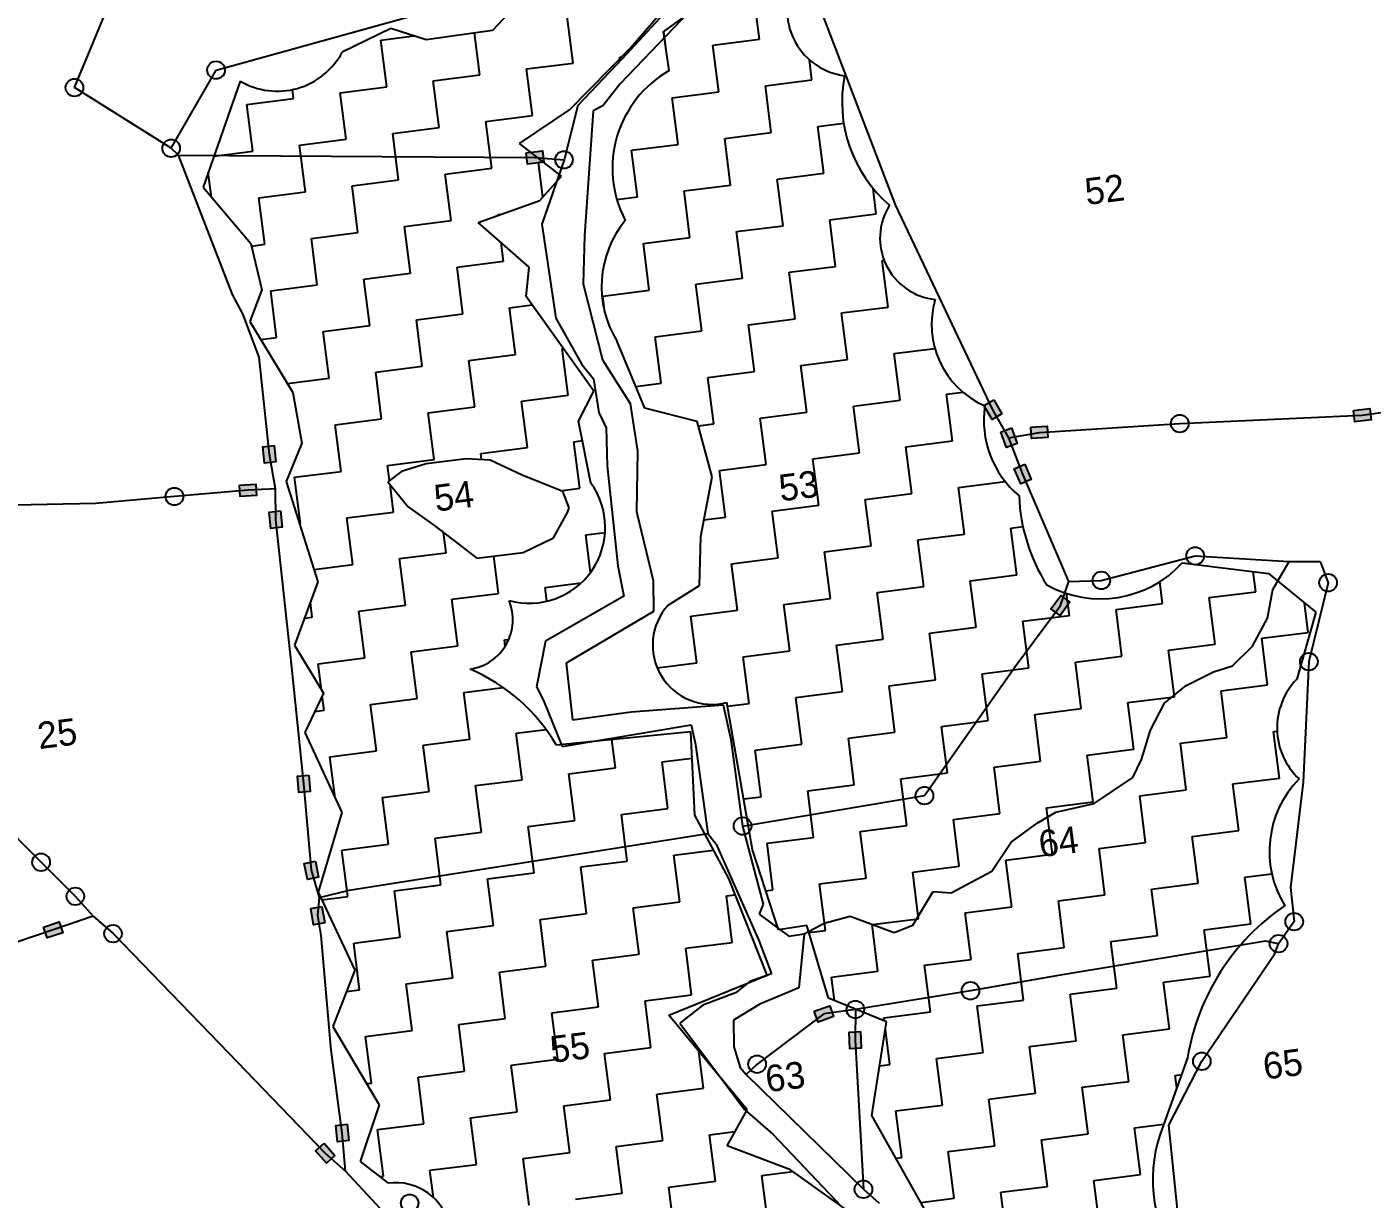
# Model space of a CAD drawing. Header units: metres. Extents: x 319146 to 321938, y 1851057 to 1854971.
# Drawn here: x 319807 to 320727, y 1852702 to 1853503 of the extents above; entities that cross this region are included whole.
import ezdxf

# ---------------------------------------------------------------- set-up
doc = ezdxf.new("R2010")
doc.units = ezdxf.units.M
doc.header["$LTSCALE"] = 0.3
for name, color, linetype in [('LINE_WATER', 4, 'Continuous'), ('POLY_HATCH', 12, 'Continuous'), ('POLY_PARCEL', 6, 'Continuous'), ('POLY_WATER', 4, 'Continuous'), ('TEXT_PARCEL', 7, 'Continuous')]:
    doc.layers.add(name, color=color, linetype=linetype)
doc.styles.add('TEXT_MAP', font='')
doc.styles.get('TEXT_MAP').set_extended_font_data('Kruti Dev 050')

msp = doc.modelspace()

# ---------------------------------------------------------------- hatches: boundary and pattern name
for points in [[(320160.91, 1853410.83), (320159.93, 1853418.56), (320148.75, 1853417.14), (320149.73, 1853409.41)], [(320467.48, 1853234.75), (320474.24, 1853238.62), (320468.65, 1853248.4), (320461.89, 1853244.54)], [(320726.76, 1853234.68), (320725.8, 1853242.42), (320714.62, 1853241.04), (320715.57, 1853233.31)], [(320477.38, 1853215.76), (320484.66, 1853218.53), (320480.65, 1853229.06), (320473.37, 1853226.28)], [(320505.68, 1853222.51), (320505.2, 1853230.29), (320493.95, 1853229.58), (320494.44, 1853221.81)], [(319969.79, 1853205.02), (319977.54, 1853205.84), (319976.36, 1853217.04), (319968.61, 1853216.23)], [(320487.13, 1853190.85), (320494.29, 1853193.93), (320489.85, 1853204.28), (320482.69, 1853201.2)], [(319964.33, 1853182.85), (319963.91, 1853190.63), (319952.66, 1853190.02), (319953.08, 1853182.23)], [(319974.15, 1853160.3), (319981.9, 1853161.15), (319980.68, 1853172.35), (319972.93, 1853171.5)], [(320507.73, 1853105.4), (320514, 1853100.77), (320520.7, 1853109.83), (320514.43, 1853114.46)], [(319993.23, 1852979.75), (320001, 1852980.43), (320000.01, 1852991.66), (319992.25, 1852990.98)], [(319999.08, 1852920.22), (320006.72, 1852921.73), (320004.54, 1852932.78), (319996.9, 1852931.28)], [(320003.34, 1852889.3), (320011.01, 1852890.67), (320009.02, 1852901.76), (320001.35, 1852900.39)], [(319831.74, 1852883.86), (319829.23, 1852891.23), (319818.56, 1852887.6), (319821.08, 1852880.22)], [(320359.02, 1852826.44), (320356.44, 1852833.8), (320345.81, 1852830.07), (320348.39, 1852822.72)], [(320370.24, 1852804.5), (320378.02, 1852804.93), (320377.4, 1852816.17), (320369.62, 1852815.74)], [(320019.75, 1852740.79), (320027.49, 1852741.69), (320026.18, 1852752.88), (320018.44, 1852751.98)], [(320012.07, 1852726.24), (320017.92, 1852731.38), (320010.48, 1852739.84), (320004.63, 1852734.7)]]:
    msp.add_hatch(color=256).paths.add_polyline_path(points)

# ---------------------------------------------------------------- linework, layer by layer
for points in [[(320148.75, 1853417.14), (320159.93, 1853418.56), (320160.91, 1853410.83), (320149.73, 1853409.41)], [(320468.65, 1853248.4), (320474.24, 1853238.62), (320467.48, 1853234.75), (320461.89, 1853244.54)], [(320714.62, 1853241.04), (320725.8, 1853242.42), (320726.76, 1853234.68), (320715.57, 1853233.31)], [(320480.65, 1853229.06), (320484.66, 1853218.53), (320477.38, 1853215.76), (320473.37, 1853226.28)], [(320493.95, 1853229.58), (320505.2, 1853230.29), (320505.68, 1853222.51), (320494.44, 1853221.81)], [(319976.36, 1853217.04), (319977.54, 1853205.84), (319969.79, 1853205.02), (319968.61, 1853216.23)], [(320489.85, 1853204.28), (320494.29, 1853193.93), (320487.13, 1853190.85), (320482.69, 1853201.2)], [(319952.66, 1853190.02), (319963.91, 1853190.63), (319964.33, 1853182.85), (319953.08, 1853182.23)], [(319980.68, 1853172.35), (319981.9, 1853161.15), (319974.15, 1853160.3), (319972.93, 1853171.5)], [(320520.7, 1853109.83), (320514, 1853100.77), (320507.73, 1853105.4), (320514.43, 1853114.46)], [(320000.01, 1852991.66), (320001, 1852980.43), (319993.23, 1852979.75), (319992.25, 1852990.98)], [(320004.54, 1852932.78), (320006.72, 1852921.73), (319999.08, 1852920.22), (319996.9, 1852931.28)], [(320009.02, 1852901.76), (320011.01, 1852890.67), (320003.34, 1852889.3), (320001.35, 1852900.39)], [(319818.56, 1852887.6), (319829.23, 1852891.23), (319831.74, 1852883.86), (319821.08, 1852880.22)], [(320345.81, 1852830.07), (320356.44, 1852833.8), (320359.02, 1852826.44), (320348.39, 1852822.72)], [(320377.4, 1852816.17), (320378.02, 1852804.93), (320370.24, 1852804.5), (320369.62, 1852815.74)], [(320026.18, 1852752.88), (320027.49, 1852741.69), (320019.75, 1852740.79), (320018.44, 1852751.98)], [(320010.48, 1852739.84), (320017.92, 1852731.38), (320012.07, 1852726.24), (320004.63, 1852734.7)]]:
    msp.add_lwpolyline(points, close=True)
for centre in [(319936.61, 1853473.84), (319839.71, 1853461.86), (319905.89, 1853420.38), (320174.63, 1853412.45), (320595.87, 1853232.06), (319908.11, 1853182.19), (320606.44, 1853141.56), (320542.2, 1853124.77), (320697.36, 1853123.21), (320684.18, 1853069.23), (320421.21, 1852977.61), (320296.82, 1852956.8), (319816.87, 1852932.03), (319840.33, 1852908.7), (320674.15, 1852891.39), (319866.09, 1852883.2), (320663.47, 1852876.33), (320452.7, 1852844.12), (320373.94, 1852831.31), (320306.72, 1852793.91), (320610.96, 1852795.89), (320379.45, 1852708.35), (320069.05, 1852698.85)]:
    msp.add_circle(centre, 6.03)
at = {"layer": 'LINE_WATER'}
for p, q in [((320659.47, 1853118.53), (320670.75, 1853137.83)), ((320655.86, 1853098.98), (320659.47, 1853118.53)), ((320645.52, 1853079.71), (320655.86, 1853098.98)), ((320631.85, 1853066.48), (320645.52, 1853079.71)), ((320600.33, 1853052.82), (320618.84, 1853062.28)), ((320618.84, 1853062.28), (320631.85, 1853066.48)), ((320585.37, 1853040.88), (320600.33, 1853052.82)), ((320575.8, 1853022.4), (320585.37, 1853040.88)), ((320569.65, 1853002.2), (320575.8, 1853022.4)), ((320563.82, 1852990.08), (320569.65, 1853002.2)), ((320537.42, 1852972.24), (320563.82, 1852990.08)), ((320511.09, 1852966.24), (320537.42, 1852972.24)), ((320480.46, 1852945.74), (320498.23, 1852958.84)), ((320498.23, 1852958.84), (320511.09, 1852966.24)), ((320467.38, 1852925.99), (320480.46, 1852945.74)), ((320439.56, 1852911.08), (320467.38, 1852925.99)), ((320413.16, 1852888.98), (320427.24, 1852912.06)), ((320427.24, 1852912.06), (320439.56, 1852911.08)), ((320352.66, 1852890.39), (320370.4, 1852895.04)), ((320370.4, 1852895.04), (320400.52, 1852884.03)), ((320338.82, 1852883.04), (320352.66, 1852890.39)), ((320400.52, 1852884.03), (320413.16, 1852888.98))]:
    msp.add_line(p, q, dxfattribs=at)
at = {"layer": 'POLY_HATCH'}
for p, q in [((320220.18, 1853489.08), (320266.69, 1853543.26)), ((320151.77, 1853528.57), (320125.69, 1853501.03)), ((320242.58, 1853499.94), (320280.73, 1853527.84)), ((320056.25, 1853502.31), (320022.87, 1853486.08)), ((320080.43, 1853494.47), (320056.25, 1853502.31)), ((320125.69, 1853501.03), (320080.43, 1853494.47)), ((320246.65, 1853473.46), (320242.58, 1853499.94)), ((320178.27, 1853446.67), (320220.18, 1853489.08)), ((319953.17, 1853466.3), (319927.71, 1853393.73)), ((320144.09, 1853423.52), (320178.27, 1853446.67)), ((320172.86, 1853401.28), (320144.09, 1853423.52)), ((320158.19, 1853384.68), (320172.86, 1853401.28)), ((319927.71, 1853393.73), (319960.31, 1853355.29)), ((320115.85, 1853369.64), (320158.19, 1853384.68)), ((320150.77, 1853339.03), (320115.85, 1853369.64)), ((319960.31, 1853355.29), (319967.82, 1853323.51)), ((320148.75, 1853318.96), (320150.77, 1853339.03)), ((319967.82, 1853323.51), (319959.63, 1853301.98)), ((320195.13, 1853254.26), (320148.75, 1853318.96)), ((319959.63, 1853301.98), (319989.01, 1853253.29)), ((320229.85, 1853242.63), (320211.02, 1853288.2)), ((319989.01, 1853253.29), (319995.28, 1853218.69)), ((320184.53, 1853233.61), (320195.13, 1853254.26)), ((320265.64, 1853233.43), (320229.85, 1853242.63)), ((320192.94, 1853191.42), (320184.53, 1853233.61)), ((320276.02, 1853195.71), (320265.64, 1853233.43)), ((319995.28, 1853218.69), (319984.48, 1853192.56)), ((320107.8, 1853207.95), (320080.35, 1853204.46)), ((320124.05, 1853207.09), (320107.8, 1853207.95)), ((320063.39, 1853199.37), (320054.01, 1853192.31)), ((320080.35, 1853204.46), (320063.39, 1853199.37)), ((320145.93, 1853196.67), (320124.05, 1853207.09)), ((319984.48, 1853192.56), (320006.3, 1853123.75)), ((320054.01, 1853192.31), (320067.95, 1853175.01)), ((320173.77, 1853185.54), (320145.93, 1853196.67)), ((320268.18, 1853154.93), (320276.02, 1853195.71)), ((320178.13, 1853174.36), (320173.77, 1853185.54)), ((320067.95, 1853175.01), (320085.68, 1853162.6)), ((320167.51, 1853153.94), (320177.05, 1853171.29)), ((320177.05, 1853171.29), (320178.13, 1853174.36)), ((320085.68, 1853162.6), (320101.96, 1853150)), ((320146.76, 1853143.97), (320167.51, 1853153.94)), ((320267.24, 1853121.35), (320268.18, 1853154.93)), ((320101.96, 1853150), (320114.99, 1853139.92)), ((320114.99, 1853139.92), (320146.76, 1853143.97)), ((320597.59, 1853136.8), (320656.6, 1853129.44)), ((320656.6, 1853129.44), (320689, 1853103.07)), ((320006.3, 1853123.75), (319990.22, 1853080.45)), ((320245.86, 1853107.92), (320267.24, 1853121.35)), ((320689, 1853103.07), (320675.85, 1853057.16)), ((319990.22, 1853080.45), (320010.12, 1853047.59)), ((320010.12, 1853047.59), (319997.29, 1853020.67)), ((320303.64, 1852940.54), (320285.98, 1853041.28)), ((319997.29, 1853020.67), (320022.62, 1852966.14)), ((320261.38, 1853021.32), (320169.47, 1853012.17)), ((320264.06, 1852964.26), (320261.38, 1853021.32)), ((320022.62, 1852966.14), (320006.37, 1852911.64)), ((320287.37, 1852921), (320264.06, 1852964.26)), ((320321.39, 1852885.91), (320303.64, 1852940.54)), ((320313.6, 1852854.75), (320287.37, 1852921)), ((320006.37, 1852911.64), (320031.56, 1852858.16)), ((320340.76, 1852888.75), (320321.39, 1852885.91)), ((320355.65, 1852838.97), (320340.76, 1852888.75)), ((320031.56, 1852858.16), (320016.46, 1852819.78)), ((320246.38, 1852827.4), (320313.6, 1852854.75)), ((320395.31, 1852822.82), (320355.65, 1852838.97)), ((320299.9, 1852762.58), (320246.38, 1852827.4)), ((320385.23, 1852758.71), (320395.31, 1852822.82)), ((320016.46, 1852819.78), (320048.08, 1852766.05)), ((320601.21, 1852798.3), (320582.51, 1852745.94)), ((320048.08, 1852766.05), (320035.14, 1852727.41)), ((320286.25, 1852737.99), (320299.9, 1852762.58)), ((320422.74, 1852692.1), (320385.23, 1852758.71)), ((320329.52, 1852721.65), (320286.25, 1852737.99)), ((320035.14, 1852727.41), (320054.36, 1852712.56)), ((320389.38, 1852678.98), (320329.52, 1852721.65))]:
    msp.add_line(p, q, dxfattribs=at)
at = {"layer": 'POLY_HATCH', "linetype": 'Continuous'}
for p, q in [((320308.32, 1853494.89), (320304.26, 1853526.76)), ((320180.84, 1853478.67), (320176.78, 1853510.53)), ((320049.31, 1853494.31), (320072, 1853497.2)), ((320053.36, 1853462.44), (320049.31, 1853494.31)), ((320117.1, 1853470.56), (320113.45, 1853499.26)), ((320244.46, 1853487.74), (320242.88, 1853500.15)), ((320276.45, 1853490.83), (320308.32, 1853494.89)), ((320280.5, 1853458.96), (320276.45, 1853490.83)), ((320148.97, 1853474.61), (320180.84, 1853478.67)), ((320153.03, 1853442.74), (320148.97, 1853474.61)), ((320212.71, 1853482.72), (320214.07, 1853482.89)), ((320212.84, 1853481.66), (320212.71, 1853482.72)), ((320344.24, 1853467.07), (320342.47, 1853480.96)), ((320085.23, 1853466.5), (320117.1, 1853470.56)), ((320089.29, 1853434.63), (320085.23, 1853466.5)), ((320312.37, 1853463.02), (320344.24, 1853467.07)), ((319989.62, 1853454.33), (319988.84, 1853460.48)), ((320021.49, 1853458.39), (320053.36, 1853462.44)), ((320025.55, 1853426.52), (320021.49, 1853458.39)), ((320248.63, 1853454.91), (320280.5, 1853458.96)), ((320316.43, 1853431.15), (320312.37, 1853463.02)), ((319957.75, 1853450.28), (319989.62, 1853454.33)), ((319961.81, 1853418.41), (319957.75, 1853450.28)), ((320252.69, 1853423.04), (320248.63, 1853454.91)), ((320121.16, 1853438.69), (320153.03, 1853442.74)), ((320125.21, 1853406.82), (320121.16, 1853438.69)), ((320348.3, 1853435.2), (320365.97, 1853437.45)), ((320057.42, 1853430.58), (320089.29, 1853434.63)), ((320061.47, 1853398.71), (320057.42, 1853430.58)), ((320284.56, 1853427.09), (320316.43, 1853431.15)), ((320352.35, 1853403.33), (320348.3, 1853435.2)), ((319993.68, 1853422.46), (320025.55, 1853426.52)), ((319997.73, 1853390.6), (319993.68, 1853422.46)), ((320220.82, 1853418.98), (320252.69, 1853423.04)), ((320224.87, 1853387.11), (320220.82, 1853418.98)), ((320288.61, 1853395.22), (320284.56, 1853427.09)), ((319935.18, 1853415.02), (319961.81, 1853418.41)), ((320157.08, 1853410.87), (320159.97, 1853411.24)), ((320160.13, 1853386.88), (320157.08, 1853410.87)), ((319933.42, 1853386.99), (319931.27, 1853403.89)), ((320093.34, 1853402.76), (320125.21, 1853406.82)), ((320097.4, 1853370.89), (320093.34, 1853402.76)), ((320320.48, 1853399.28), (320352.35, 1853403.33)), ((320029.6, 1853394.65), (320061.47, 1853398.71)), ((320033.66, 1853362.78), (320029.6, 1853394.65)), ((320256.74, 1853391.17), (320288.61, 1853395.22)), ((320324.54, 1853367.41), (320320.48, 1853399.28)), ((320388.28, 1853375.52), (320386.08, 1853392.8)), ((319965.87, 1853386.54), (319997.73, 1853390.6)), ((319969.92, 1853354.67), (319965.87, 1853386.54)), ((320210.76, 1853385.32), (320224.87, 1853387.11)), ((320260.8, 1853359.3), (320256.74, 1853391.17)), ((320129.27, 1853374.95), (320131.65, 1853375.25)), ((320129.33, 1853374.43), (320129.27, 1853374.95)), ((320356.41, 1853371.46), (320388.28, 1853375.52)), ((320065.53, 1853366.84), (320097.4, 1853370.89)), ((320069.58, 1853334.97), (320065.53, 1853366.84)), ((320292.67, 1853363.35), (320324.54, 1853367.41)), ((320360.46, 1853339.6), (320356.41, 1853371.46)), ((319960.73, 1853353.5), (319969.92, 1853354.67)), ((320001.79, 1853358.73), (320033.66, 1853362.78)), ((320005.84, 1853326.86), (320001.79, 1853358.73)), ((320133.32, 1853343.08), (320131.71, 1853355.74)), ((320228.93, 1853355.24), (320260.8, 1853359.3)), ((320232.98, 1853323.37), (320228.93, 1853355.24)), ((320296.72, 1853331.49), (320292.67, 1853363.35)), ((320101.45, 1853339.02), (320133.32, 1853343.08)), ((320105.51, 1853307.15), (320101.45, 1853339.02)), ((320328.59, 1853335.54), (320360.46, 1853339.6)), ((320392.33, 1853343.65), (320393.58, 1853343.81)), ((320396.39, 1853311.78), (320392.33, 1853343.65)), ((319973.98, 1853322.8), (320005.84, 1853326.86)), ((320037.71, 1853330.91), (320069.58, 1853334.97)), ((320041.77, 1853299.04), (320037.71, 1853330.91)), ((320264.85, 1853327.43), (320296.72, 1853331.49)), ((320268.91, 1853295.56), (320264.85, 1853327.43)), ((320332.65, 1853303.67), (320328.59, 1853335.54)), ((319978.03, 1853290.93), (319973.98, 1853322.8)), ((320201.12, 1853319.32), (320232.98, 1853323.37)), ((320202.54, 1853308.13), (320201.12, 1853319.32)), ((320137.38, 1853311.21), (320152.89, 1853313.18)), ((320141.43, 1853279.34), (320137.38, 1853311.21)), ((320364.52, 1853307.73), (320396.39, 1853311.78)), ((320073.64, 1853303.1), (320105.51, 1853307.15)), ((320077.69, 1853271.23), (320073.64, 1853303.1)), ((320300.78, 1853299.62), (320332.65, 1853303.67)), ((320304.83, 1853267.75), (320300.78, 1853299.62)), ((320368.57, 1853275.86), (320364.52, 1853307.73)), ((319967.14, 1853289.55), (319978.03, 1853290.93)), ((320009.9, 1853294.99), (320041.77, 1853299.04)), ((320013.96, 1853263.12), (320009.9, 1853294.99)), ((320237.04, 1853291.51), (320268.91, 1853295.56)), ((320241.1, 1853259.64), (320237.04, 1853291.51)), ((320173.3, 1853283.39), (320174.16, 1853283.5)), ((320177.36, 1853251.53), (320173.3, 1853283.39)), ((320400.44, 1853279.91), (320428.37, 1853283.47)), ((320109.56, 1853275.28), (320141.43, 1853279.34)), ((320113.62, 1853243.42), (320109.56, 1853275.28)), ((320336.7, 1853271.8), (320368.57, 1853275.86)), ((320340.76, 1853239.93), (320336.7, 1853271.8)), ((320404.5, 1853248.04), (320400.44, 1853279.91)), ((319985.28, 1853259.47), (320013.96, 1853263.12)), ((320045.82, 1853267.17), (320077.69, 1853271.23)), ((320049.88, 1853235.3), (320045.82, 1853267.17)), ((320272.96, 1853263.69), (320304.83, 1853267.75)), ((320277.02, 1853231.82), (320272.96, 1853263.69)), ((320223.73, 1853257.43), (320241.1, 1853259.64)), ((320436.37, 1853252.1), (320447.64, 1853253.53)), ((320145.49, 1853247.47), (320177.36, 1853251.53)), ((320149.54, 1853215.6), (320145.49, 1853247.47)), ((320372.63, 1853243.99), (320404.5, 1853248.04)), ((320376.68, 1853212.12), (320372.63, 1853243.99)), ((320440.42, 1853220.23), (320436.37, 1853252.1)), ((320018.01, 1853231.25), (320049.88, 1853235.3)), ((320081.75, 1853239.36), (320113.62, 1853243.42)), ((320085.8, 1853207.49), (320081.75, 1853239.36)), ((320308.89, 1853235.88), (320340.76, 1853239.93)), ((320312.94, 1853204.01), (320308.89, 1853235.88)), ((320022.07, 1853199.38), (320018.01, 1853231.25)), ((320266.45, 1853230.48), (320277.02, 1853231.82)), ((320181.41, 1853219.66), (320187.17, 1853220.39)), ((320185.47, 1853187.79), (320181.41, 1853219.66)), ((320408.55, 1853216.17), (320440.42, 1853220.23)), ((320053.94, 1853203.44), (320085.8, 1853207.49)), ((320117.67, 1853211.55), (320149.54, 1853215.6)), ((320118.2, 1853207.4), (320117.67, 1853211.55)), ((320344.81, 1853208.06), (320376.68, 1853212.12)), ((320348.87, 1853176.19), (320344.81, 1853208.06)), ((320412.61, 1853184.3), (320408.55, 1853216.17)), ((319990.2, 1853195.32), (320022.07, 1853199.38)), ((320055.23, 1853193.23), (320053.94, 1853203.44)), ((320281.08, 1853199.95), (320312.94, 1853204.01)), ((320285.13, 1853168.08), (320281.08, 1853199.95)), ((319994.25, 1853163.46), (319990.2, 1853195.32)), ((320057.99, 1853171.57), (320055.6, 1853190.33)), ((320444.48, 1853188.36), (320476.35, 1853192.42)), ((320476.35, 1853192.42), (320476.33, 1853192.56)), ((320172.33, 1853186.12), (320185.47, 1853187.79)), ((320380.74, 1853180.25), (320412.61, 1853184.3)), ((320384.79, 1853148.38), (320380.74, 1853180.25)), ((320448.53, 1853156.49), (320444.48, 1853188.36)), ((320026.12, 1853167.51), (320057.99, 1853171.57)), ((320317, 1853172.14), (320348.87, 1853176.19)), ((320321.05, 1853140.27), (320317, 1853172.14)), ((319993.73, 1853163.39), (319994.25, 1853163.46)), ((320030.18, 1853135.64), (320026.12, 1853167.51)), ((320270.35, 1853166.2), (320285.13, 1853168.08)), ((320480.4, 1853160.55), (320488.59, 1853161.59)), ((320093.91, 1853143.75), (320092.15, 1853157.59)), ((320189.52, 1853155.92), (320202.74, 1853157.6)), ((320192.78, 1853130.3), (320189.52, 1853155.92)), ((320416.66, 1853152.44), (320448.53, 1853156.49)), ((320420.72, 1853120.57), (320416.66, 1853152.44)), ((320484.46, 1853128.68), (320480.4, 1853160.55)), ((320062.05, 1853139.7), (320093.91, 1853143.75)), ((320352.92, 1853144.32), (320384.79, 1853148.38)), ((320356.98, 1853112.46), (320352.92, 1853144.32)), ((320003.6, 1853132.26), (320030.18, 1853135.64)), ((320066.1, 1853107.83), (320062.05, 1853139.7)), ((320129.84, 1853115.94), (320126.6, 1853141.4)), ((320289.19, 1853136.21), (320321.05, 1853140.27)), ((320293.24, 1853104.35), (320289.19, 1853136.21)), ((320452.59, 1853124.62), (320484.46, 1853128.68)), ((320456.64, 1853092.75), (320452.59, 1853124.62)), ((320647.86, 1853117.08), (320646.12, 1853130.75)), ((320097.97, 1853111.88), (320129.84, 1853115.94)), ((320161.71, 1853119.99), (320186.41, 1853123.14)), ((320162.91, 1853110.58), (320161.71, 1853119.99)), ((320388.85, 1853116.51), (320420.72, 1853120.57)), ((320392.9, 1853084.64), (320388.85, 1853116.51)), ((320520.38, 1853100.86), (320518.47, 1853115.9)), ((320584.12, 1853108.97), (320582.21, 1853123.96)), ((320615.99, 1853113.03), (320647.86, 1853117.08)), ((320002.36, 1853099.72), (320001.09, 1853109.72)), ((320034.23, 1853103.77), (320066.1, 1853107.83)), ((320102.03, 1853080.01), (320097.97, 1853111.88)), ((320325.11, 1853108.4), (320356.98, 1853112.46)), ((320329.17, 1853076.53), (320325.11, 1853108.4)), ((320552.25, 1853104.92), (320584.12, 1853108.97)), ((320620.04, 1853081.16), (320615.99, 1853113.03)), ((320683.78, 1853089.27), (320681.22, 1853109.4)), ((319997.13, 1853099.05), (320002.36, 1853099.72)), ((320038.29, 1853071.9), (320034.23, 1853103.77)), ((320261.37, 1853100.29), (320293.24, 1853104.35)), ((320265.43, 1853068.42), (320261.37, 1853100.29)), ((320488.51, 1853096.81), (320520.38, 1853100.86)), ((320492.57, 1853064.94), (320488.51, 1853096.81)), ((320556.31, 1853073.05), (320552.25, 1853104.92)), ((320424.77, 1853088.7), (320456.64, 1853092.75)), ((320428.83, 1853056.83), (320424.77, 1853088.7)), ((320651.91, 1853085.21), (320683.78, 1853089.27)), ((320070.16, 1853075.96), (320102.03, 1853080.01)), ((320133.89, 1853084.07), (320136.85, 1853084.44)), ((320134.43, 1853079.84), (320133.89, 1853084.07)), ((320361.03, 1853080.59), (320392.9, 1853084.64)), ((320365.09, 1853048.72), (320361.03, 1853080.59)), ((320588.17, 1853077.1), (320620.04, 1853081.16)), ((320655.97, 1853053.35), (320651.91, 1853085.21)), ((320006.42, 1853067.85), (320038.29, 1853071.9)), ((320074.21, 1853044.09), (320070.16, 1853075.96)), ((320297.3, 1853072.48), (320329.17, 1853076.53)), ((320301.35, 1853040.61), (320297.3, 1853072.48)), ((320524.44, 1853068.99), (320556.31, 1853073.05)), ((320592.23, 1853045.23), (320588.17, 1853077.1)), ((320008.7, 1853049.95), (320006.42, 1853067.85)), ((320238.4, 1853064.98), (320265.43, 1853068.42)), ((320460.7, 1853060.88), (320492.57, 1853064.94)), ((320464.75, 1853029.01), (320460.7, 1853060.88)), ((320528.49, 1853037.12), (320524.44, 1853068.99)), ((320106.08, 1853048.14), (320132.95, 1853051.56)), ((320396.96, 1853052.77), (320428.83, 1853056.83)), ((320401.01, 1853020.9), (320396.96, 1853052.77)), ((320624.1, 1853049.29), (320655.97, 1853053.35)), ((320010.47, 1853035.98), (320009.23, 1853045.72)), ((320042.34, 1853040.03), (320074.21, 1853044.09)), ((320110.14, 1853016.28), (320106.08, 1853048.14)), ((320333.22, 1853044.66), (320365.09, 1853048.72)), ((320337.28, 1853012.79), (320333.22, 1853044.66)), ((320560.36, 1853041.18), (320592.23, 1853045.23)), ((320628.15, 1853017.42), (320624.1, 1853049.29)), ((320004.21, 1853035.18), (320010.47, 1853035.98)), ((320046.4, 1853008.16), (320042.34, 1853040.03)), ((320286.43, 1853038.71), (320301.35, 1853040.61)), ((320496.62, 1853033.07), (320528.49, 1853037.12)), ((320500.68, 1853001.2), (320496.62, 1853033.07)), ((320564.42, 1853009.31), (320560.36, 1853041.18)), ((320432.88, 1853024.96), (320464.75, 1853029.01)), ((320436.94, 1852993.09), (320432.88, 1853024.96)), ((320078.27, 1853012.22), (320110.14, 1853016.28)), ((320142.01, 1853020.33), (320162.35, 1853022.92)), ((320146.06, 1852988.46), (320142.01, 1853020.33)), ((320209.8, 1852996.57), (320207.33, 1853015.94)), ((320369.15, 1853016.85), (320401.01, 1853020.9)), ((320373.2, 1852984.98), (320369.15, 1853016.85)), ((320596.28, 1853013.37), (320628.15, 1853017.42)), ((320660.02, 1853021.48), (320662.48, 1853021.79)), ((320664.08, 1852989.61), (320660.02, 1853021.48)), ((320014.53, 1853004.11), (320046.4, 1853008.16)), ((320082.32, 1852980.35), (320078.27, 1853012.22)), ((320305.41, 1853008.74), (320337.28, 1853012.79)), ((320309.46, 1852976.87), (320305.41, 1853008.74)), ((320532.55, 1853005.25), (320564.42, 1853009.31)), ((320536.6, 1852973.39), (320532.55, 1853005.25)), ((320600.34, 1852981.5), (320596.28, 1853013.37)), ((320018.13, 1852975.81), (320014.53, 1853004.11)), ((320177.93, 1852992.52), (320209.8, 1852996.57)), ((320241.67, 1853000.63), (320262.23, 1853003.24)), ((320245.72, 1852968.76), (320241.67, 1853000.63)), ((320468.81, 1852997.14), (320500.68, 1853001.2)), ((320472.86, 1852965.28), (320468.81, 1852997.14)), ((320114.19, 1852984.41), (320146.06, 1852988.46)), ((320181.98, 1852960.65), (320177.93, 1852992.52)), ((320405.07, 1852989.03), (320436.94, 1852993.09)), ((320409.12, 1852957.16), (320405.07, 1852989.03)), ((320632.21, 1852985.55), (320664.08, 1852989.61)), ((320050.45, 1852976.3), (320082.32, 1852980.35)), ((320118.25, 1852952.54), (320114.19, 1852984.41)), ((320341.33, 1852980.92), (320373.2, 1852984.98)), ((320345.39, 1852949.05), (320341.33, 1852980.92)), ((320568.47, 1852977.44), (320600.34, 1852981.5)), ((320572.53, 1852945.57), (320568.47, 1852977.44)), ((320636.26, 1852953.68), (320632.21, 1852985.55)), ((320054.51, 1852944.43), (320050.45, 1852976.3)), ((320213.85, 1852964.7), (320245.72, 1852968.76)), ((320297.54, 1852975.35), (320309.46, 1852976.87)), ((320504.73, 1852969.33), (320536.6, 1852973.39)), ((320508.79, 1852937.46), (320504.73, 1852969.33)), ((320150.12, 1852956.59), (320181.98, 1852960.65)), ((320217.91, 1852932.83), (320213.85, 1852964.7)), ((320440.99, 1852961.22), (320472.86, 1852965.28)), ((320445.05, 1852929.35), (320440.99, 1852961.22)), ((320086.38, 1852948.48), (320118.25, 1852952.54)), ((320154.17, 1852924.72), (320150.12, 1852956.59)), ((320377.26, 1852953.11), (320409.12, 1852957.16)), ((320381.31, 1852921.24), (320377.26, 1852953.11)), ((320604.4, 1852949.63), (320636.26, 1852953.68)), ((320608.45, 1852917.76), (320604.4, 1852949.63)), ((320022.64, 1852940.37), (320054.51, 1852944.43)), ((320026.69, 1852908.5), (320022.64, 1852940.37)), ((320090.43, 1852916.61), (320086.38, 1852948.48)), ((320249.78, 1852936.89), (320276.95, 1852940.35)), ((320313.52, 1852945), (320345.39, 1852949.05)), ((320317.57, 1852913.13), (320313.52, 1852945)), ((320540.66, 1852941.52), (320572.53, 1852945.57)), ((320544.71, 1852909.65), (320540.66, 1852941.52)), ((320186.04, 1852928.78), (320217.91, 1852932.83)), ((320253.83, 1852905.02), (320249.78, 1852936.89)), ((320476.92, 1852933.41), (320508.79, 1852937.46)), ((320480.97, 1852901.54), (320476.92, 1852933.41)), ((320122.3, 1852920.67), (320154.17, 1852924.72)), ((320190.1, 1852896.91), (320186.04, 1852928.78)), ((320413.18, 1852925.3), (320445.05, 1852929.35)), ((320417.24, 1852893.43), (320413.18, 1852925.3)), ((320640.32, 1852921.81), (320658.85, 1852924.17)), ((320058.56, 1852912.56), (320090.43, 1852916.61)), ((320126.36, 1852888.8), (320122.3, 1852920.67)), ((320312.75, 1852912.52), (320317.57, 1852913.13)), ((320349.44, 1852917.18), (320381.31, 1852921.24)), ((320353.5, 1852885.32), (320349.44, 1852917.18)), ((320576.58, 1852913.7), (320608.45, 1852917.76)), ((320580.64, 1852881.83), (320576.58, 1852913.7)), ((320644.38, 1852889.94), (320640.32, 1852921.81)), ((320008.92, 1852906.24), (320026.69, 1852908.5)), ((320062.62, 1852880.69), (320058.56, 1852912.56)), ((320221.96, 1852900.96), (320253.83, 1852905.02)), ((320285.7, 1852909.07), (320291.79, 1852909.85)), ((320289.76, 1852877.21), (320285.7, 1852909.07)), ((320512.84, 1852905.59), (320544.71, 1852909.65)), ((320516.9, 1852873.72), (320512.84, 1852905.59)), ((320158.23, 1852892.85), (320190.1, 1852896.91)), ((320226.02, 1852869.09), (320221.96, 1852900.96)), ((320449.1, 1852897.48), (320480.97, 1852901.54)), ((320453.16, 1852865.61), (320449.1, 1852897.48)), ((320094.49, 1852884.74), (320126.36, 1852888.8)), ((320162.28, 1852860.98), (320158.23, 1852892.85)), ((320342.21, 1852883.88), (320353.5, 1852885.32)), ((320385.37, 1852889.37), (320417.24, 1852893.43)), ((320389.42, 1852857.5), (320385.37, 1852889.37)), ((320612.51, 1852885.89), (320644.38, 1852889.94)), ((320616.56, 1852854.02), (320612.51, 1852885.89)), ((320030.75, 1852876.63), (320062.62, 1852880.69)), ((320034.8, 1852844.76), (320030.75, 1852876.63)), ((320098.54, 1852852.87), (320094.49, 1852884.74)), ((320257.89, 1852873.15), (320289.76, 1852877.21)), ((320548.77, 1852877.78), (320580.64, 1852881.83)), ((320552.82, 1852845.91), (320548.77, 1852877.78)), ((320194.15, 1852865.04), (320226.02, 1852869.09)), ((320261.94, 1852841.28), (320257.89, 1852873.15)), ((320485.03, 1852869.67), (320516.9, 1852873.72)), ((320489.08, 1852837.8), (320485.03, 1852869.67)), ((320130.41, 1852856.93), (320162.28, 1852860.98)), ((320198.21, 1852833.17), (320194.15, 1852865.04)), ((320357.55, 1852853.45), (320389.42, 1852857.5)), ((320421.29, 1852861.56), (320453.16, 1852865.61)), ((320425.35, 1852829.69), (320421.29, 1852861.56)), ((320066.67, 1852848.82), (320098.54, 1852852.87)), ((320070.73, 1852816.95), (320066.67, 1852848.82)), ((320134.47, 1852825.06), (320130.41, 1852856.93)), ((320359.6, 1852837.36), (320357.55, 1852853.45)), ((320584.69, 1852849.96), (320616.56, 1852854.02)), ((320588.75, 1852818.09), (320584.69, 1852849.96)), ((320025.84, 1852843.62), (320034.8, 1852844.76)), ((320230.08, 1852837.23), (320261.94, 1852841.28)), ((320520.95, 1852841.85), (320552.82, 1852845.91)), ((320525.01, 1852809.98), (320520.95, 1852841.85)), ((320166.34, 1852829.12), (320198.21, 1852833.17)), ((320234.13, 1852805.36), (320230.08, 1852837.23)), ((320457.21, 1852833.74), (320489.08, 1852837.8)), ((320461.27, 1852801.87), (320457.21, 1852833.74)), ((320102.6, 1852821), (320134.47, 1852825.06)), ((320106.65, 1852789.14), (320102.6, 1852821)), ((320170.39, 1852797.25), (320166.34, 1852829.12)), ((320393.48, 1852825.63), (320425.35, 1852829.69)), ((320393.75, 1852823.45), (320393.48, 1852825.63)), ((320038.86, 1852812.89), (320070.73, 1852816.95)), ((320042.91, 1852781.02), (320038.86, 1852812.89)), ((320397.53, 1852793.76), (320394.49, 1852817.64)), ((320556.88, 1852814.04), (320588.75, 1852818.09)), ((320560.93, 1852782.17), (320556.88, 1852814.04)), ((320202.26, 1852801.3), (320234.13, 1852805.36)), ((320270.05, 1852777.54), (320266.87, 1852802.59)), ((320493.14, 1852805.93), (320525.01, 1852809.98)), ((320497.19, 1852774.06), (320493.14, 1852805.93)), ((320138.52, 1852793.19), (320170.39, 1852797.25)), ((320142.58, 1852761.32), (320138.52, 1852793.19)), ((320206.32, 1852769.43), (320202.26, 1852801.3)), ((320390.6, 1852792.88), (320397.53, 1852793.76)), ((320429.4, 1852797.82), (320461.27, 1852801.87)), ((320433.46, 1852765.95), (320429.4, 1852797.82)), ((320074.78, 1852785.08), (320106.65, 1852789.14)), ((320078.84, 1852753.21), (320074.78, 1852785.08)), ((320592.8, 1852786.23), (320597.09, 1852786.77)), ((320593.88, 1852777.78), (320592.8, 1852786.23)), ((320039.52, 1852780.59), (320042.91, 1852781.02)), ((320238.19, 1852773.49), (320270.05, 1852777.54)), ((320529.06, 1852778.11), (320560.93, 1852782.17)), ((320533.12, 1852746.25), (320529.06, 1852778.11)), ((320174.45, 1852765.38), (320206.32, 1852769.43)), ((320242.24, 1852741.62), (320238.19, 1852773.49)), ((320401.59, 1852761.89), (320433.46, 1852765.95)), ((320465.33, 1852770), (320497.19, 1852774.06)), ((320469.38, 1852738.14), (320465.33, 1852770)), ((320110.71, 1852757.27), (320142.58, 1852761.32)), ((320114.76, 1852725.4), (320110.71, 1852757.27)), ((320178.5, 1852733.51), (320174.45, 1852765.38)), ((320405.64, 1852730.02), (320401.59, 1852761.89)), ((320046.97, 1852749.16), (320078.84, 1852753.21)), ((320051.03, 1852717.29), (320046.97, 1852749.16)), ((320274.11, 1852745.67), (320291.76, 1852747.92)), ((320564.99, 1852750.3), (320584.97, 1852752.84)), ((320569.04, 1852718.43), (320564.99, 1852750.3)), ((320210.37, 1852737.56), (320242.24, 1852741.62)), ((320278.17, 1852713.8), (320274.11, 1852745.67)), ((320437.51, 1852734.08), (320469.38, 1852738.14)), ((320501.25, 1852742.19), (320533.12, 1852746.25)), ((320505.31, 1852710.32), (320501.25, 1852742.19)), ((320146.63, 1852729.45), (320178.5, 1852733.51)), ((320150.69, 1852697.58), (320146.63, 1852729.45)), ((320214.43, 1852705.69), (320210.37, 1852737.56)), ((320401.66, 1852729.52), (320405.64, 1852730.02)), ((320441.57, 1852702.21), (320437.51, 1852734.08)), ((320082.89, 1852721.34), (320114.76, 1852725.4)), ((320085.26, 1852702.75), (320082.89, 1852721.34)), ((320310.03, 1852717.86), (320331.09, 1852720.54)), ((320048.63, 1852716.98), (320051.03, 1852717.29)), ((320246.3, 1852709.75), (320278.17, 1852713.8)), ((320314.09, 1852685.99), (320310.03, 1852717.86)), ((320473.44, 1852706.27), (320505.31, 1852710.32)), ((320537.17, 1852714.38), (320569.04, 1852718.43)), ((320541.23, 1852682.51), (320537.17, 1852714.38)), ((320182.56, 1852701.64), (320214.43, 1852705.69)), ((320250.35, 1852677.88), (320246.3, 1852709.75)), ((320418.68, 1852699.3), (320441.57, 1852702.21)), ((320477.49, 1852674.4), (320473.44, 1852706.27))]:
    msp.add_line(p, q, dxfattribs=at)
at = {"layer": 'POLY_HATCH'}
for centre, radius, start, end in [((320372.55, 1853514.89), 45.34, 156.34695, 262.46102), ((319978.54, 1853509.58), 50.17, 239.6174, 332.07027), ((320284.54, 1853406.66), 76.8, 119.56079, 207.61564), ((320457.73, 1853451.92), 92.89, 168.81464, 229.39563), ((320432.96, 1853358.91), 42.18, 147.79347, 263.99809), ((320271.75, 1853325.8), 71.43, 140.68923, 211.76533), ((320486.8, 1853299.91), 60.7, 163.67901, 246.34512), ((320529.93, 1853234.67), 68.17, 171.8744, 229.80378), ((320151.09, 1853160.97), 51.76, 254.24435, 36.03507), ((320608.73, 1853187.45), 122.89, 182.25875, 212.28609), ((320541.71, 1853188.14), 75.89, 240.93584, 317.42673), ((320105.33, 1853098.02), 34.32, 278.61722, 22.50279), ((320275.87, 1853080.59), 40.59, 137.67544, 284.4216), ((320060.29, 1852947.6), 126.84, 30.6, 66.69475), ((320710.29, 1853023.93), 47.86, 136.02324, 226.71311), ((320728.09, 1852939.43), 70.91, 135.54845, 211.55274), ((320756.6, 1852772.26), 157.57, 124.36151, 170.48727), ((320674.22, 1852714.69), 96.9, 161.18511, 217.04839), ((320059.36, 1852674.72), 38.17, 286.16661, 97.52925)]:
    msp.add_arc(centre, radius, start, end, dxfattribs=at)
at = {"layer": 'POLY_PARCEL'}
for p, q in [((319839.71, 1853461.86), (319876.65, 1853550.93)), ((319936.61, 1853473.84), (320083.98, 1853514.63)), ((320401.37, 1853381.7), (320350.65, 1853514.59)), ((319905.89, 1853420.38), (319936.61, 1853473.84)), ((319905.89, 1853420.38), (319839.71, 1853461.86)), ((319910.84, 1853415.54), (319905.89, 1853420.38)), ((319910.84, 1853415.54), (320154.83, 1853413.98)), ((319947.84, 1853320.44), (319910.84, 1853415.54)), ((320154.83, 1853413.98), (320174.63, 1853412.45)), ((320468.07, 1853241.58), (320401.37, 1853381.7)), ((319954.99, 1853307.22), (319947.84, 1853320.44)), ((319966.12, 1853277.57), (319954.99, 1853307.22)), ((319973.07, 1853211.03), (319966.12, 1853277.57)), ((320479.02, 1853222.41), (320468.07, 1853241.58)), ((320595.87, 1853232.06), (320720.69, 1853237.86)), ((320720.69, 1853237.86), (320741.8, 1853240.81)), ((320479.02, 1853222.41), (320499.82, 1853226.05)), ((320499.82, 1853226.05), (320595.87, 1853232.06)), ((320488.49, 1853197.57), (320479.02, 1853222.41)), ((319977.36, 1853187.34), (319973.07, 1853211.03)), ((320520.09, 1853123.99), (320488.49, 1853197.57)), ((319908.11, 1853182.19), (319854.07, 1853177.37)), ((319958.5, 1853186.43), (319908.11, 1853182.19)), ((319977.36, 1853187.34), (319958.5, 1853186.43)), ((319977.41, 1853166.32), (319977.36, 1853187.34)), ((319854.07, 1853177.37), (319787.68, 1853175.99)), ((319988.4, 1853065.4), (319977.41, 1853166.32)), ((320542.2, 1853124.77), (320606.44, 1853141.56)), ((320606.44, 1853141.56), (320670.75, 1853137.83)), ((320670.75, 1853137.83), (320691.84, 1853137.79)), ((320691.84, 1853137.79), (320697.36, 1853123.21)), ((320520.09, 1853123.99), (320542.2, 1853124.77)), ((320514.21, 1853107.62), (320520.09, 1853123.99)), ((320697.36, 1853123.21), (320684.18, 1853069.23)), ((320484, 1853066.76), (320514.21, 1853107.62)), ((320684.18, 1853069.23), (320680.24, 1852986.72)), ((319996.62, 1852985.71), (319988.4, 1853065.4)), ((320421.21, 1852977.61), (320484, 1853066.76)), ((319757.22, 1852992.11), (319816.87, 1852932.03)), ((320680.24, 1852986.72), (320671.71, 1852914.72)), ((320001.81, 1852926.5), (319996.62, 1852985.71)), ((320296.82, 1852956.8), (320421.21, 1852977.61)), ((320027.59, 1852912.95), (320272.94, 1852951.69)), ((319816.87, 1852932.03), (319840.33, 1852908.7)), ((320007.39, 1852907.83), (320001.81, 1852926.5)), ((320007.39, 1852907.83), (320027.59, 1852912.95)), ((320671.71, 1852914.72), (320674.15, 1852891.39)), ((319840.33, 1852908.7), (319852.63, 1852895.2)), ((320006.18, 1852895.53), (320007.39, 1852907.83)), ((319852.63, 1852895.2), (319825.15, 1852885.73)), ((319852.63, 1852895.2), (319866.09, 1852883.2)), ((320008.54, 1852881.98), (320006.18, 1852895.53)), ((319825.15, 1852885.73), (319748.02, 1852859.85)), ((320674.15, 1852891.39), (320663.47, 1852876.33)), ((319866.09, 1852883.2), (319938.9, 1852808.15)), ((320015.34, 1852803.39), (320008.54, 1852881.98)), ((320654.42, 1852877.97), (320511.52, 1852854.41)), ((320663.47, 1852876.33), (320654.42, 1852877.97)), ((320660.58, 1852869.19), (320663.47, 1852876.33)), ((320610.96, 1852795.89), (320660.58, 1852869.19)), ((320511.52, 1852854.41), (320452.7, 1852844.12)), ((320452.7, 1852844.12), (320373.94, 1852831.31)), ((320373.94, 1852831.31), (320352.42, 1852828.26)), ((320373.94, 1852831.31), (320373.82, 1852810.34)), ((320352.42, 1852828.26), (320306.72, 1852793.91)), ((319938.9, 1852808.15), (320011.27, 1852733.04)), ((320022.97, 1852746.84), (320015.34, 1852803.39)), ((320373.82, 1852810.34), (320379.45, 1852708.35)), ((320306.72, 1852793.91), (320299.34, 1852786.81)), ((320588.36, 1852752.12), (320610.96, 1852795.89)), ((320594.52, 1852692.3), (320588.36, 1852752.12)), ((320025.23, 1852720.65), (320022.97, 1852746.84)), ((320011.27, 1852733.04), (320025.23, 1852720.65)), ((320025.23, 1852720.65), (320051.58, 1852692.3))]:
    msp.add_line(p, q, dxfattribs=at)
at = {"layer": 'POLY_WATER'}
for p, q in [((320261.15, 1853532.06), (320214.46, 1853481.63)), ((320271.71, 1853525.75), (320213.11, 1853464.54)), ((320214.46, 1853481.63), (320184.1, 1853449.6)), ((320213.11, 1853464.54), (320201.3, 1853449.31)), ((320184.1, 1853449.6), (320174.63, 1853412.45)), ((320201.3, 1853449.31), (320194.51, 1853445.89)), ((320194.51, 1853445.89), (320188.57, 1853360.5)), ((320174.63, 1853412.45), (320159.43, 1853368.36)), ((320159.43, 1853368.36), (320168.96, 1853304.1)), ((320188.57, 1853360.5), (320187.64, 1853327.75)), ((320187.64, 1853327.75), (320201.02, 1853275.7)), ((320168.96, 1853304.1), (320186.81, 1853272.37)), ((320186.81, 1853272.37), (320194.85, 1853262.71)), ((320201.02, 1853275.7), (320219.97, 1853245.77)), ((320194.85, 1853262.71), (320198.49, 1853239.57)), ((320219.97, 1853245.77), (320224.83, 1853213.12)), ((320198.49, 1853239.57), (320203.39, 1853229.21)), ((320203.39, 1853229.21), (320204.19, 1853203.09)), ((320224.83, 1853213.12), (320224.25, 1853171.86)), ((320204.19, 1853203.09), (320211.53, 1853134.66)), ((320224.25, 1853171.86), (320235.62, 1853124.68)), ((320211.53, 1853134.66), (320215.56, 1853114.06)), ((320235.62, 1853124.68), (320235.75, 1853103.52)), ((320215.56, 1853114.06), (320162.05, 1853083.29)), ((320235.75, 1853103.52), (320176.17, 1853068.26)), ((320162.05, 1853083.29), (320155.72, 1853051.98)), ((320176.17, 1853068.26), (320180.4, 1853029.47)), ((320155.72, 1853051.98), (320160.6, 1853042.7)), ((320160.6, 1853042.7), (320173.37, 1853011.1)), ((320180.4, 1853029.47), (320220.49, 1853034.81)), ((320220.49, 1853034.81), (320283.46, 1853039.79)), ((320283.46, 1853039.79), (320288.78, 1853016.02)), ((320173.37, 1853011.1), (320261.54, 1853026.01)), ((320261.54, 1853026.01), (320264.61, 1853012.61)), ((320288.78, 1853016.02), (320296.82, 1852956.8)), ((320264.61, 1853012.61), (320272.94, 1852951.69)), ((320272.94, 1852951.69), (320278.73, 1852944.46)), ((320296.82, 1852956.8), (320310.83, 1852903.44)), ((320278.73, 1852944.46), (320307.94, 1852878.43)), ((320310.83, 1852903.44), (320308.09, 1852896.59)), ((320308.09, 1852896.59), (320328.32, 1852881.55)), ((320307.94, 1852878.43), (320316.49, 1852855.62)), ((320328.32, 1852881.55), (320338.82, 1852883.04)), ((320338.82, 1852883.04), (320335.37, 1852846.07)), ((320301.78, 1852850.45), (320292.05, 1852842.8)), ((320316.49, 1852855.62), (320301.78, 1852850.45)), ((320292.05, 1852842.8), (320269.6, 1852834.31)), ((320335.37, 1852846.07), (320308.59, 1852834.98)), ((320269.6, 1852834.31), (320253.85, 1852822.01)), ((320308.59, 1852834.98), (320290.64, 1852824.09)), ((320253.85, 1852822.01), (320298.13, 1852762.95)), ((320290.64, 1852824.09), (320290.88, 1852805.74)), ((320290.88, 1852805.74), (320295.24, 1852791.64)), ((320295.24, 1852791.64), (320299.34, 1852786.81)), ((320299.34, 1852786.81), (320379.45, 1852708.35)), ((320298.13, 1852762.95), (320317.62, 1852745.81)), ((320317.62, 1852745.81), (320368.6, 1852692.26)), ((320379.45, 1852708.35), (320390.22, 1852698.79))]:
    msp.add_line(p, q, dxfattribs=at)

# ---------------------------------------------------------------- texts
at = {"layer": 'TEXT_PARCEL', "ltscale": 10, "style": 'TEXT_MAP'}
for s, p in [('52', (320532.17, 1853381.48)), ('53', (320322.85, 1853178.79)), ('54', (320086.96, 1853171.8)), ('25', (319815.58, 1853009.37)), ('64', (320500.6, 1852935.41)), ('55', (320166.37, 1852794.76)), ('65', (320654.05, 1852783.34)), ('63', (320313.62, 1852774.65))]:
    msp.add_text(s, height=18.213, rotation=7.25171, dxfattribs=at).set_placement(p)

doc.saveas('drawing.dxf')
